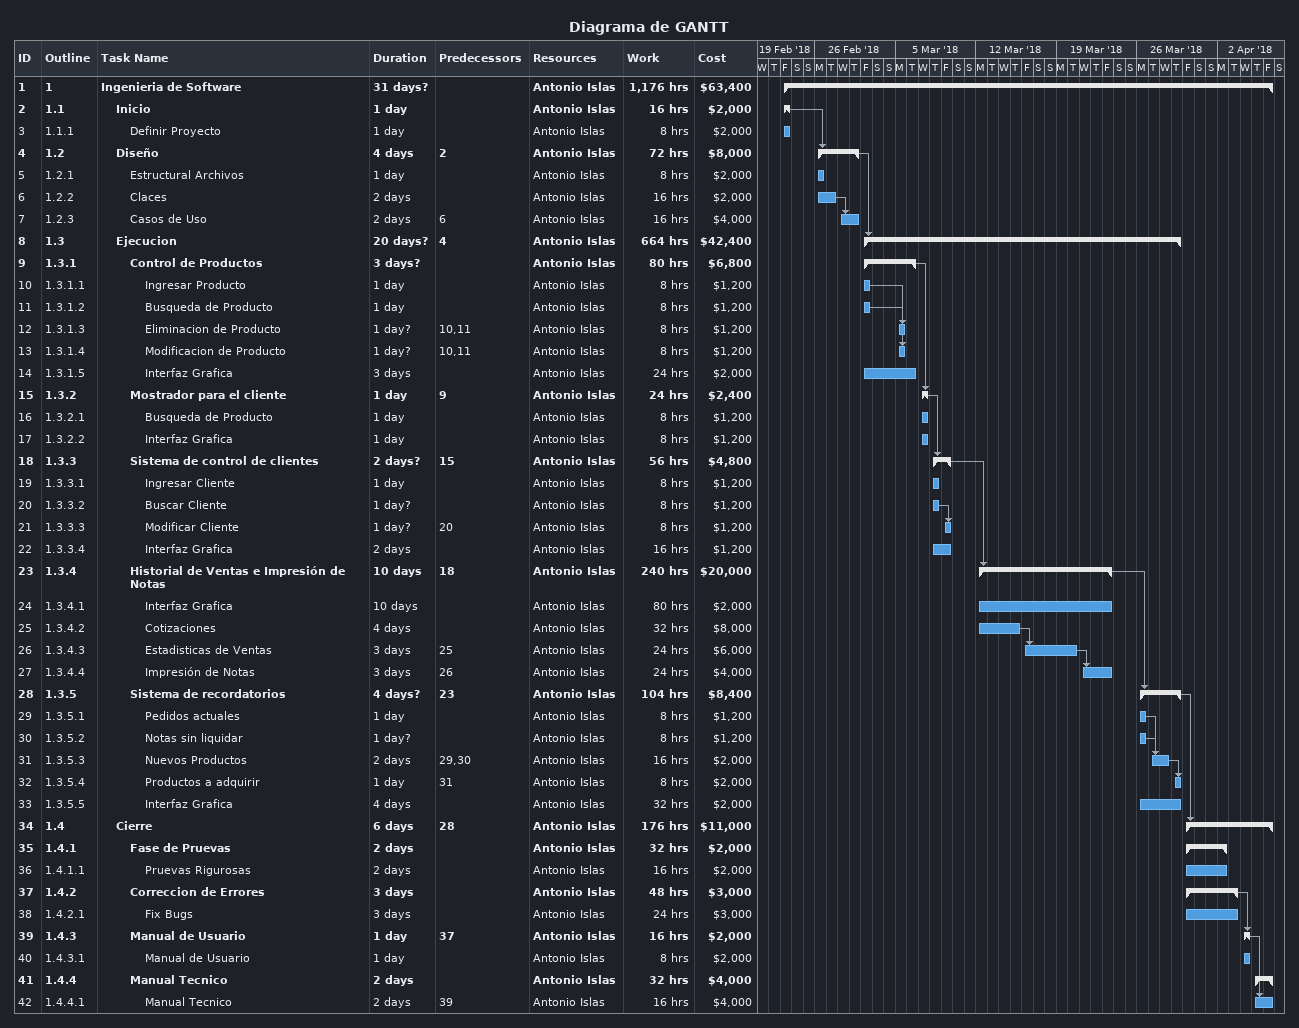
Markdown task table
Diagrama de GANTT

| ID | WBS | Task | Duration | Start | Finish | Predecessors | Resources | Work (h) | Cost ($) |
|---|---|---|---|---|---|---|---|---|---|
| 1 | 1 | **Ingenieria de Software** | 31d? | 2018-02-23 | 2018-04-06 |  | Antonio Islas | 1176 | 63400 |
| 2 | 1.1 | **Inicio** | 1d | 2018-02-23 | 2018-02-23 |  | Antonio Islas | 16 | 2000 |
| 3 | 1.1.1 | Definir Proyecto | 1d | 2018-02-23 | 2018-02-23 |  | Antonio Islas | 8 | 2000 |
| 4 | 1.2 | **Diseño** | 4d | 2018-02-26 | 2018-03-01 | 2 | Antonio Islas | 72 | 8000 |
| 5 | 1.2.1 | Estructural Archivos | 1d | 2018-02-26 | 2018-02-26 |  | Antonio Islas | 8 | 2000 |
| 6 | 1.2.2 | Claces | 2d | 2018-02-26 | 2018-02-27 |  | Antonio Islas | 16 | 2000 |
| 7 | 1.2.3 | Casos de Uso | 2d | 2018-02-28 | 2018-03-01 | 6 | Antonio Islas | 16 | 4000 |
| 8 | 1.3 | **Ejecucion** | 20d? | 2018-03-02 | 2018-03-29 | 4 | Antonio Islas | 664 | 42400 |
| 9 | 1.3.1 | **Control de Productos** | 3d? | 2018-03-02 | 2018-03-06 |  | Antonio Islas | 80 | 6800 |
| 10 | 1.3.1.1 | Ingresar Producto | 1d | 2018-03-02 | 2018-03-02 |  | Antonio Islas | 8 | 1200 |
| 11 | 1.3.1.2 | Busqueda de Producto | 1d | 2018-03-02 | 2018-03-02 |  | Antonio Islas | 8 | 1200 |
| 12 | 1.3.1.3 | Eliminacion de Producto | 1d? | 2018-03-05 | 2018-03-05 | 10, 11 | Antonio Islas | 8 | 1200 |
| 13 | 1.3.1.4 | Modificacion de Producto | 1d? | 2018-03-05 | 2018-03-05 | 10, 11 | Antonio Islas | 8 | 1200 |
| 14 | 1.3.1.5 | Interfaz Grafica | 3d | 2018-03-02 | 2018-03-06 |  | Antonio Islas | 24 | 2000 |
| 15 | 1.3.2 | **Mostrador para el cliente** | 1d | 2018-03-07 | 2018-03-07 | 9 | Antonio Islas | 24 | 2400 |
| 16 | 1.3.2.1 | Busqueda de Producto | 1d | 2018-03-07 | 2018-03-07 |  | Antonio Islas | 8 | 1200 |
| 17 | 1.3.2.2 | Interfaz Grafica | 1d | 2018-03-07 | 2018-03-07 |  | Antonio Islas | 8 | 1200 |
| 18 | 1.3.3 | **Sistema de control de clientes** | 2d? | 2018-03-08 | 2018-03-09 | 15 | Antonio Islas | 56 | 4800 |
| 19 | 1.3.3.1 | Ingresar Cliente | 1d | 2018-03-08 | 2018-03-08 |  | Antonio Islas | 8 | 1200 |
| 20 | 1.3.3.2 | Buscar Cliente | 1d? | 2018-03-08 | 2018-03-08 |  | Antonio Islas | 8 | 1200 |
| 21 | 1.3.3.3 | Modificar Cliente | 1d? | 2018-03-09 | 2018-03-09 | 20 | Antonio Islas | 8 | 1200 |
| 22 | 1.3.3.4 | Interfaz Grafica | 2d | 2018-03-08 | 2018-03-09 |  | Antonio Islas | 16 | 1200 |
| 23 | 1.3.4 | **Historial de Ventas e Impresión de Notas** | 10d | 2018-03-12 | 2018-03-23 | 18 | Antonio Islas | 240 | 20000 |
| 24 | 1.3.4.1 | Interfaz Grafica | 10d | 2018-03-12 | 2018-03-23 |  | Antonio Islas | 80 | 2000 |
| 25 | 1.3.4.2 | Cotizaciones | 4d | 2018-03-12 | 2018-03-15 |  | Antonio Islas | 32 | 8000 |
| 26 | 1.3.4.3 | Estadisticas de Ventas | 3d | 2018-03-16 | 2018-03-20 | 25 | Antonio Islas | 24 | 6000 |
| 27 | 1.3.4.4 | Impresión de Notas | 3d | 2018-03-21 | 2018-03-23 | 26 | Antonio Islas | 24 | 4000 |
| 28 | 1.3.5 | **Sistema de recordatorios** | 4d? | 2018-03-26 | 2018-03-29 | 23 | Antonio Islas | 104 | 8400 |
| 29 | 1.3.5.1 | Pedidos actuales | 1d | 2018-03-26 | 2018-03-26 |  | Antonio Islas | 8 | 1200 |
| 30 | 1.3.5.2 | Notas sin liquidar | 1d? | 2018-03-26 | 2018-03-26 |  | Antonio Islas | 8 | 1200 |
| 31 | 1.3.5.3 | Nuevos Productos | 2d | 2018-03-27 | 2018-03-28 | 29, 30 | Antonio Islas | 16 | 2000 |
| 32 | 1.3.5.4 | Productos a adquirir | 1d | 2018-03-29 | 2018-03-29 | 31 | Antonio Islas | 8 | 2000 |
| 33 | 1.3.5.5 | Interfaz Grafica | 4d | 2018-03-26 | 2018-03-29 |  | Antonio Islas | 32 | 2000 |
| 34 | 1.4 | **Cierre** | 6d | 2018-03-30 | 2018-04-06 | 28 | Antonio Islas | 176 | 11000 |
| 35 | 1.4.1 | **Fase de Pruevas** | 2d | 2018-03-30 | 2018-04-02 |  | Antonio Islas | 32 | 2000 |
| 36 | 1.4.1.1 | Pruevas Rigurosas | 2d | 2018-03-30 | 2018-04-02 |  | Antonio Islas | 16 | 2000 |
| 37 | 1.4.2 | **Correccion de Errores** | 3d | 2018-03-30 | 2018-04-03 |  | Antonio Islas | 48 | 3000 |
| 38 | 1.4.2.1 | Fix Bugs | 3d | 2018-03-30 | 2018-04-03 |  | Antonio Islas | 24 | 3000 |
| 39 | 1.4.3 | **Manual de Usuario** | 1d | 2018-04-04 | 2018-04-04 | 37 | Antonio Islas | 16 | 2000 |
| 40 | 1.4.3.1 | Manual de Usuario | 1d | 2018-04-04 | 2018-04-04 |  | Antonio Islas | 8 | 2000 |
| 41 | 1.4.4 | **Manual Tecnico** | 2d | 2018-04-05 | 2018-04-06 |  | Antonio Islas | 32 | 4000 |
| 42 | 1.4.4.1 | Manual Tecnico | 2d | 2018-04-05 | 2018-04-06 | 39 | Antonio Islas | 16 | 4000 |
